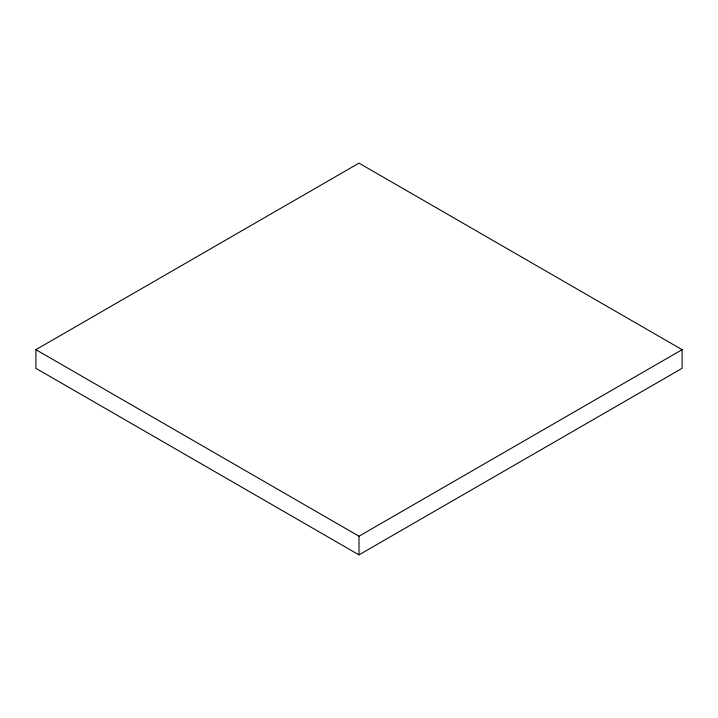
<?xml version="1.0" encoding="UTF-8"?>
<svg xmlns="http://www.w3.org/2000/svg" width="718" height="718" viewBox="0 0 718 718"><rect width="100%" height="100%" fill="white"/><g stroke="black" fill="none" stroke-linecap="round" stroke-linejoin="round"><path stroke-width="1.08" d="M35.9 349.675L359 163.13L682.1 349.675L682.1 368.325L359 554.87L35.9 368.325L35.9 349.675L359 536.211L682.1 349.675M359 536.211L359 554.87"/></g></svg>
